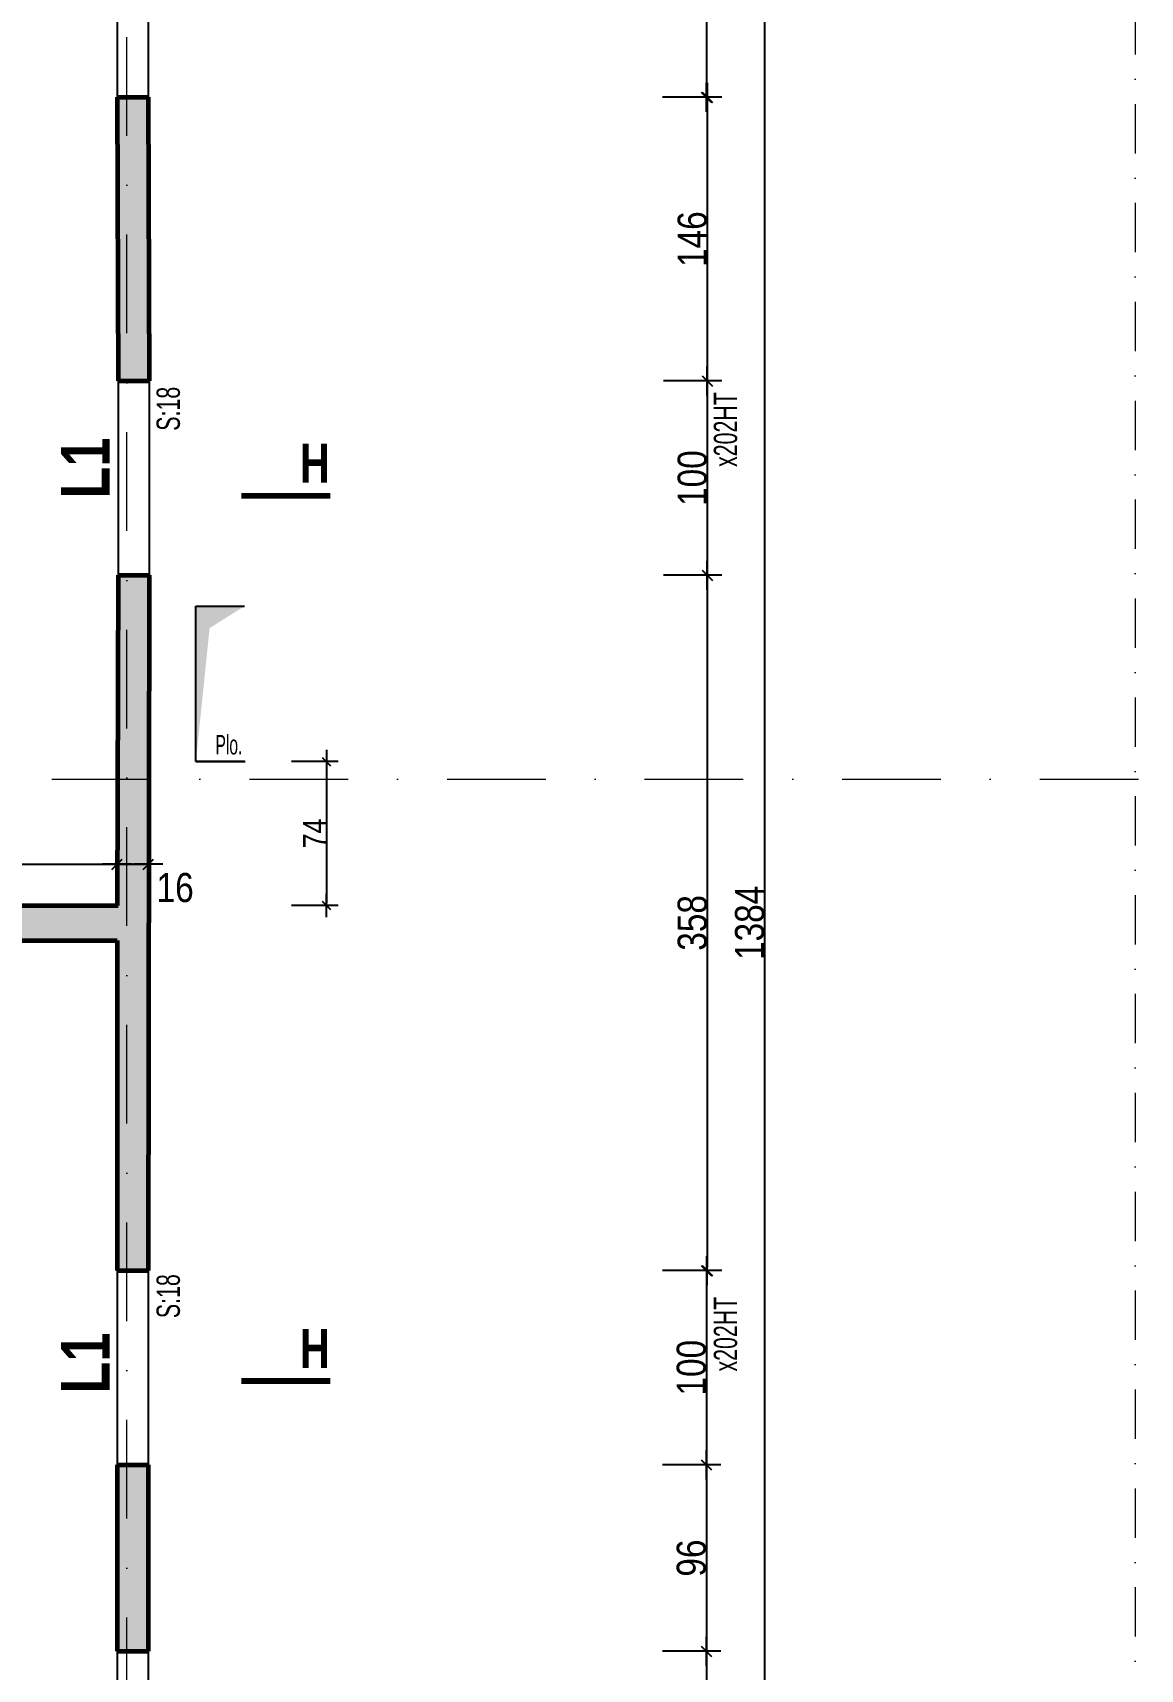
# Model space of a CAD drawing. Header units: millimetres. Extents: x 0 to 26138, y -32652 to 0.
# Drawn here: x 22290 to 22860, y -30326 to -29484 of the extents above; entities that cross this region are included whole.
import ezdxf
from ezdxf.enums import TextEntityAlignment as Align

# ---------------------------------------------------------------- set-up
doc = ezdxf.new("R2010")
doc.units = ezdxf.units.MM
doc.linetypes.add('CACHEX2', pattern=[19.05, 12.7, -6.35])
doc.linetypes.add('TIRETPTX2', pattern=[50.8, 25.4, -12.7, 0, -12.7])
for name, color, linetype in [('01_cote_gen', 4, 'Continuous'), ('01_linteaux', 2, 'Continuous'), ('01_murs_sup', 2, 'CACHEX2'), ('01_poch_murs', 253, 'Continuous'), ('01_resv', 32, 'Continuous'), ('01_texte', 230, 'Continuous'), ('AA_COTES', 2, 'Continuous')]:
    doc.layers.add(name, color=color, linetype=linetype)
doc.layers.add('01_murs_coup', color=5, linetype='Continuous', lineweight=60)
doc.layers.add('01_tram_axes', color=2, linetype='TIRETPTX2', lineweight=9)
doc.styles.add('ARIAL NA', font='ARIALN.TTF')
doc.styles.add('impact', font='impact.ttf')
doc.styles.add('STYLE2', font='ARIALN.TTF')
doc.dimstyles.new('JB50', dxfattribs={"dimscale": 0.1, "dimtxt": 150, "dimasz": 15, "dimexe": 0.1, "dimexo": 0.1, "dimgap": 0.09, "dimtad": 1, "dimdec": 1, "dimdsep": 46, "dimtxsty": 'STYLE2', "dimblk1": 'BOND_G', "dimblk2": 'BOND_D', "dimsah": 1, "dimcen": 1.5, "dimdle": 0.01, "dimse1": 1, "dimse2": 1, "dimclrd": 4, "dimclre": 2, "dimclrt": 6, "dimazin": 2, "dimtfac": 2.333333, "dimtdec": 1, "dimtix": 1, "dimtmove": 2, "dimatfit": 3, "dimldrblk": 'BOND_G', "dimfxl": 1, "dimtolj": 1, "dimtzin": 0, "dimarcsym": 0})
doc.dimstyles.new('JB50res', dxfattribs={"dimscale": 0.1, "dimtxt": 120, "dimasz": 12, "dimexe": 0.1, "dimexo": 0.1, "dimgap": 0.09, "dimtad": 1, "dimdec": 1, "dimdsep": 46, "dimtxsty": 'STYLE2', "dimblk1": 'BOND_G', "dimblk2": 'BOND_D', "dimsah": 1, "dimcen": 1.5, "dimdle": 0.01, "dimse1": 1, "dimse2": 1, "dimclrd": 4, "dimclre": 2, "dimclrt": 6, "dimazin": 2, "dimtfac": 2.333333, "dimtdec": 1, "dimtix": 1, "dimtmove": 2, "dimatfit": 3, "dimldrblk": 'BOND_G', "dimfxl": 1, "dimtolj": 1, "dimtzin": 0, "dimarcsym": 0})

# ---------------------------------------------------------------- blocks, each defined once
blk = doc.blocks.new('BOND_G')
at = {"layer": 'AA_COTES', "color": 0}
for p, q in [((0, -5), (0, 15)), ((5, 0), (-5, 0)), ((1.77, 1.77), (-1.77, -1.77))]:
    blk.add_line(p, q, dxfattribs=at)
blk = doc.blocks.new('BOND_D')
at = {"layer": 'AA_COTES', "color": 0}
for p, q in [((5, 0), (-5, 0)), ((-1.77, -1.77), (1.77, 1.77)), ((0, 5), (0, -15))]:
    blk.add_line(p, q, dxfattribs=at)
blk = doc.blocks.new('*D2346')
at = {"layer": '01_linteaux', "color": 4, "lineweight": -2, "ltscale": 0.1, "transparency": 16777216}
blk.add_line((22666.52, -29251.73), (22666.52, -30632.73), dxfattribs=at)
at = {"layer": 'Defpoints', "color": 0, "ltscale": 0.1, "transparency": 16777216}
for p in [(22649.01, -29250.23), (22398.44, -30634.23), (22666.52, -30634.23)]:
    blk.add_point(p, dxfattribs=at)
at = {"layer": '01_linteaux', "color": 4, "lineweight": -2, "ltscale": 0.1, "transparency": 16777216, "xscale": 1.5, "yscale": 1.5, "zscale": 1.5}
for name, p, rotation in [('BOND_G', (22666.52, -29250.23), 90), ('BOND_D', (22666.52, -30634.23), 270)]:
    blk.add_blockref(name, p, dxfattribs=dict(at, rotation=rotation))
at = {"layer": '01_linteaux', "color": 6, "ltscale": 0.1, "transparency": 16777216, "insert": (22658.85, -29942.23), "char_height": 15, "attachment_point": 5, "rotation": 90, "style": 'STYLE2'}
blk.add_mtext('\\A1;1384', dxfattribs=at)
blk = doc.blocks.new('*D2348')
at = {"layer": '01_linteaux', "color": 4, "lineweight": -2, "ltscale": 0.1, "transparency": 16777216}
blk.add_line((22636.52, -29318.73), (22636.52, -29515.73), dxfattribs=at)
at = {"layer": 'Defpoints', "color": 0, "ltscale": 0.1, "transparency": 16777216}
for p in [(22349.22, -29317.23), (22349.22, -29517.23), (22636.52, -29517.23)]:
    blk.add_point(p, dxfattribs=at)
at = {"layer": '01_linteaux', "color": 4, "lineweight": -2, "ltscale": 0.1, "transparency": 16777216, "xscale": 1.5, "yscale": 1.5, "zscale": 1.5}
for name, p, rotation in [('BOND_G', (22636.52, -29317.23), 90), ('BOND_D', (22636.52, -29517.23), 270)]:
    blk.add_blockref(name, p, dxfattribs=dict(at, rotation=rotation))
at = {"layer": '01_linteaux', "color": 6, "ltscale": 0.1, "transparency": 16777216, "insert": (22628.85, -29417.23), "char_height": 15, "attachment_point": 5, "rotation": 90, "style": 'STYLE2'}
blk.add_mtext('\\A1;200', dxfattribs=at)
blk = doc.blocks.new('*D2349')
at = {"layer": '01_linteaux', "color": 4, "lineweight": -2, "ltscale": 0.1, "transparency": 16777216}
blk.add_line((22637.01, -29518.73), (22637.01, -29661.77), dxfattribs=at)
at = {"layer": 'Defpoints', "color": 0, "ltscale": 0.1, "transparency": 16777216}
for p in [(22349.22, -29517.23), (22349.71, -29663.27), (22637.01, -29663.27)]:
    blk.add_point(p, dxfattribs=at)
at = {"layer": '01_linteaux', "color": 4, "lineweight": -2, "ltscale": 0.1, "transparency": 16777216, "xscale": 1.5, "yscale": 1.5, "zscale": 1.5}
for name, p, rotation in [('BOND_G', (22637.01, -29517.23), 90), ('BOND_D', (22637.01, -29663.27), 270)]:
    blk.add_blockref(name, p, dxfattribs=dict(at, rotation=rotation))
at = {"layer": '01_linteaux', "color": 6, "ltscale": 0.1, "transparency": 16777216, "insert": (22629.34, -29590.25), "char_height": 15, "attachment_point": 5, "rotation": 90, "style": 'STYLE2'}
blk.add_mtext('\\A1;146', dxfattribs=at)
blk = doc.blocks.new('*D2350')
at = {"layer": '01_linteaux', "color": 4, "lineweight": -2, "ltscale": 0.1, "transparency": 16777216}
blk.add_line((22637.01, -29664.77), (22637.01, -29761.77), dxfattribs=at)
at = {"layer": 'Defpoints', "color": 0, "ltscale": 0.1, "transparency": 16777216}
for p in [(22349.71, -29663.27), (22349.71, -29763.27), (22637.01, -29763.27)]:
    blk.add_point(p, dxfattribs=at)
at = {"layer": '01_linteaux', "color": 4, "lineweight": -2, "ltscale": 0.1, "transparency": 16777216, "xscale": 1.5, "yscale": 1.5, "zscale": 1.5}
for name, p, rotation in [('BOND_G', (22637.01, -29663.27), 90), ('BOND_D', (22637.01, -29763.27), 270)]:
    blk.add_blockref(name, p, dxfattribs=dict(at, rotation=rotation))
at = {"layer": '01_linteaux', "color": 6, "ltscale": 0.1, "transparency": 16777216, "insert": (22629.34, -29713.27), "char_height": 15, "attachment_point": 5, "rotation": 90, "style": 'STYLE2'}
blk.add_mtext('\\A1;100', dxfattribs=at)
blk = doc.blocks.new('*D2351')
at = {"layer": '01_linteaux', "color": 4, "lineweight": -2, "ltscale": 0.1, "transparency": 16777216}
blk.add_line((22637.01, -29764.77), (22637.01, -30119.73), dxfattribs=at)
at = {"layer": 'Defpoints', "color": 0, "ltscale": 0.1, "transparency": 16777216}
for p in [(22349.71, -29763.27), (22349.22, -30121.23), (22637.01, -30121.23)]:
    blk.add_point(p, dxfattribs=at)
at = {"layer": '01_linteaux', "color": 4, "lineweight": -2, "ltscale": 0.1, "transparency": 16777216, "xscale": 1.5, "yscale": 1.5, "zscale": 1.5}
for name, p, rotation in [('BOND_G', (22637.01, -29763.27), 90), ('BOND_D', (22637.01, -30121.23), 270)]:
    blk.add_blockref(name, p, dxfattribs=dict(at, rotation=rotation))
at = {"layer": '01_linteaux', "color": 6, "ltscale": 0.1, "transparency": 16777216, "insert": (22629.34, -29942.25), "char_height": 15, "attachment_point": 5, "rotation": 90, "style": 'STYLE2'}
blk.add_mtext('\\A1;358', dxfattribs=at)
blk = doc.blocks.new('*D2352')
at = {"layer": '01_linteaux', "color": 4, "lineweight": -2, "ltscale": 0.1, "transparency": 16777216}
blk.add_line((22636.52, -30122.73), (22636.52, -30219.73), dxfattribs=at)
at = {"layer": 'Defpoints', "color": 0, "ltscale": 0.1, "transparency": 16777216}
for p in [(22349.22, -30121.23), (22349.22, -30221.23), (22636.52, -30221.23)]:
    blk.add_point(p, dxfattribs=at)
at = {"layer": '01_linteaux', "color": 4, "lineweight": -2, "ltscale": 0.1, "transparency": 16777216, "xscale": 1.5, "yscale": 1.5, "zscale": 1.5}
for name, p, rotation in [('BOND_G', (22636.52, -30121.23), 90), ('BOND_D', (22636.52, -30221.23), 270)]:
    blk.add_blockref(name, p, dxfattribs=dict(at, rotation=rotation))
at = {"layer": '01_linteaux', "color": 6, "ltscale": 0.1, "transparency": 16777216, "insert": (22628.85, -30171.23), "char_height": 15, "attachment_point": 5, "rotation": 90, "style": 'STYLE2'}
blk.add_mtext('\\A1;100', dxfattribs=at)
blk = doc.blocks.new('*D2353')
at = {"layer": '01_linteaux', "color": 4, "lineweight": -2, "ltscale": 0.1, "transparency": 16777216}
blk.add_line((22636.52, -30222.73), (22636.52, -30315.73), dxfattribs=at)
at = {"layer": 'Defpoints', "color": 0, "ltscale": 0.1, "transparency": 16777216}
for p in [(22349.22, -30221.23), (22349.22, -30317.23), (22636.52, -30317.23)]:
    blk.add_point(p, dxfattribs=at)
at = {"layer": '01_linteaux', "color": 4, "lineweight": -2, "ltscale": 0.1, "transparency": 16777216, "xscale": 1.5, "yscale": 1.5, "zscale": 1.5}
for name, p, rotation in [('BOND_G', (22636.52, -30221.23), 90), ('BOND_D', (22636.52, -30317.23), 270)]:
    blk.add_blockref(name, p, dxfattribs=dict(at, rotation=rotation))
at = {"layer": '01_linteaux', "color": 6, "ltscale": 0.1, "transparency": 16777216, "insert": (22628.85, -30269.23), "char_height": 15, "attachment_point": 5, "rotation": 90, "style": 'STYLE2'}
blk.add_mtext('\\A1;96', dxfattribs=at)
blk = doc.blocks.new('*D2354')
at = {"layer": '01_linteaux', "color": 4, "lineweight": -2, "ltscale": 0.1, "transparency": 16777216}
blk.add_line((22636.52, -30318.73), (22636.52, -30515.73), dxfattribs=at)
at = {"layer": 'Defpoints', "color": 0, "ltscale": 0.1, "transparency": 16777216}
for p in [(22349.22, -30317.23), (22349.22, -30517.23), (22636.52, -30517.23)]:
    blk.add_point(p, dxfattribs=at)
at = {"layer": '01_linteaux', "color": 4, "lineweight": -2, "ltscale": 0.1, "transparency": 16777216, "xscale": 1.5, "yscale": 1.5, "zscale": 1.5}
for name, p, rotation in [('BOND_G', (22636.52, -30317.23), 90), ('BOND_D', (22636.52, -30517.23), 270)]:
    blk.add_blockref(name, p, dxfattribs=dict(at, rotation=rotation))
at = {"layer": '01_linteaux', "color": 6, "ltscale": 0.1, "transparency": 16777216, "insert": (22628.85, -30417.23), "char_height": 15, "attachment_point": 5, "rotation": 90, "style": 'STYLE2'}
blk.add_mtext('\\A1;200', dxfattribs=at)
blk = doc.blocks.new('*D3199')
at = {"layer": '01_cote_gen', "color": 4, "lineweight": -2, "ltscale": 0.1, "transparency": 16777216}
blk.add_line((21908.72, -29912.04), (22331.72, -29912.04), dxfattribs=at)
at = {"layer": 'Defpoints', "color": 0, "ltscale": 0.1, "transparency": 16777216}
for p in [(21907.22, -29887.79), (22333.22, -29887.79), (22333.22, -29912.04)]:
    blk.add_point(p, dxfattribs=at)
at = {"layer": '01_cote_gen', "color": 4, "lineweight": -2, "ltscale": 0.1, "transparency": 16777216, "xscale": 1.5, "yscale": 1.5, "zscale": 1.5, "rotation": 180}
blk.add_blockref('BOND_G', (21907.22, -29912.04), dxfattribs=at)
at = {"layer": '01_cote_gen', "color": 4, "lineweight": -2, "ltscale": 0.1, "transparency": 16777216, "xscale": 1.5, "yscale": 1.5, "zscale": 1.5}
blk.add_blockref('BOND_D', (22333.22, -29912.04), dxfattribs=at)
at = {"layer": '01_cote_gen', "color": 6, "ltscale": 0.1, "transparency": 16777216, "insert": (22120.22, -29904.38), "char_height": 15, "attachment_point": 5, "style": 'STYLE2'}
blk.add_mtext('\\A1;426', dxfattribs=at)
blk = doc.blocks.new('*D3200')
at = {"layer": '01_cote_gen', "color": 4, "lineweight": -2, "ltscale": 0.1, "transparency": 16777216}
blk.add_line((22334.72, -29912.04), (22347.72, -29912.04), dxfattribs=at)
at = {"layer": 'Defpoints', "color": 0, "ltscale": 0.1, "transparency": 16777216}
for p in [(22333.22, -29894.17), (22349.22, -29894.17), (22349.22, -29912.04)]:
    blk.add_point(p, dxfattribs=at)
at = {"layer": '01_cote_gen', "color": 4, "lineweight": -2, "ltscale": 0.1, "transparency": 16777216, "xscale": 1.5, "yscale": 1.5, "zscale": 1.5, "rotation": 180}
blk.add_blockref('BOND_G', (22333.22, -29912.04), dxfattribs=at)
at = {"layer": '01_cote_gen', "color": 4, "lineweight": -2, "ltscale": 0.1, "transparency": 16777216, "xscale": 1.5, "yscale": 1.5, "zscale": 1.5}
blk.add_blockref('BOND_D', (22349.22, -29912.04), dxfattribs=at)
at = {"layer": '01_cote_gen', "color": 6, "ltscale": 0.1, "transparency": 16777216, "insert": (22363.1, -29924.13), "char_height": 15, "attachment_point": 5, "style": 'STYLE2'}
blk.add_mtext('\\A1;16', dxfattribs=at)
blk = doc.blocks.new('*D3490')
at = {"layer": '01_resv', "color": 4, "lineweight": -2, "ltscale": 0.1, "transparency": 16777216}
blk.add_line((20370.68, -29549.02), (20370.68, -29526.41), dxfattribs=at)
at = {"layer": 'Defpoints', "color": 0, "ltscale": 0.1, "transparency": 16777216}
for p in [(20370.68, -29525.21), (20474.25, -29525.21), (22387.03, -29550.22)]:
    blk.add_point(p, dxfattribs=at)
at = {"layer": '01_resv', "color": 4, "lineweight": -2, "ltscale": 0.1, "transparency": 16777216, "xscale": 1.2, "yscale": 1.2, "zscale": 1.2}
for name, p, rotation in [('BOND_D', (20370.68, -29525.21), 90), ('BOND_G', (20370.68, -29550.22), 270)]:
    blk.add_blockref(name, p, dxfattribs=dict(at, rotation=rotation))
at = {"layer": '01_resv', "color": 6, "ltscale": 0.1, "transparency": 16777216, "insert": (20364.55, -29537.71), "char_height": 12, "attachment_point": 5, "rotation": 90, "style": 'STYLE2'}
blk.add_mtext('\\A1;25', dxfattribs=at)
blk = doc.blocks.new('*D3511')
at = {"layer": '01_resv', "color": 4, "lineweight": -2, "ltscale": 0.1, "transparency": 16777216}
blk.add_line((22440.91, -29860.41), (22440.91, -29932.03), dxfattribs=at)
at = {"layer": 'Defpoints', "color": 0, "ltscale": 0.1, "transparency": 16777216}
for p in [(22398.75, -29859.21), (22319.15, -29933.23), (22440.91, -29933.23)]:
    blk.add_point(p, dxfattribs=at)
at = {"layer": '01_resv', "color": 4, "lineweight": -2, "ltscale": 0.1, "transparency": 16777216, "xscale": 1.2, "yscale": 1.2, "zscale": 1.2}
for name, p, rotation in [('BOND_G', (22440.91, -29859.21), 90), ('BOND_D', (22440.91, -29933.23), 270)]:
    blk.add_blockref(name, p, dxfattribs=dict(at, rotation=rotation))
at = {"layer": '01_resv', "color": 6, "ltscale": 0.1, "transparency": 16777216, "insert": (22434.9, -29896.22), "char_height": 12, "attachment_point": 5, "rotation": 90, "style": 'STYLE2'}
blk.add_mtext('\\A1;74', dxfattribs=at)

msp = doc.modelspace()

# ---------------------------------------------------------------- hatches: boundary and pattern name
at = {"layer": '01_murs_sup', "ltscale": 0.1}
h = msp.add_hatch(dxfattribs=at)
h.set_pattern_fill('DASH', color=256, scale=2.5, angle=135)
h.set_pattern_definition([(135, (-7388.852, 4701.774), (-11.2253202, 9e-16), [7.9375, -7.9375])])
h.paths.add_polyline_path([(21536.22, -29250.23), (21310.22, -29250.23), (21310.22, -29877.23), (21562.22, -29877.23), (21562.22, -29859.23), (21326.22, -29859.23), (21326.22, -29266.23), (21536.22, -29266.23)])
h.paths.add_polyline_path([(21794.22, -29250.23), (21636.22, -29250.23), (21636.22, -29266.23), (21794.22, -29266.23)])
h.paths.add_polyline_path([(22112.22, -29250.23), (21894.22, -29250.23), (21894.22, -29266.23), (22112.22, -29266.23)])
h.paths.add_polyline_path([(22349.22, -29250.23), (22212.22, -29250.23), (22212.22, -29266.23), (22333.22, -29266.23), (22333.22, -29317.23), (22349.22, -29317.23)])
h.paths.add_polyline_path([(22349.22, -29517.23), (22333.22, -29517.23), (22333.71, -29663.27), (22349.71, -29663.27)])
h.paths.add_polyline_path([(22349.71, -29763.27), (22333.71, -29763.27), (22333.22, -29933.23), (21907.22, -29933.23), (21907.22, -29868.23), (21887.22, -29868.23), (21887.22, -29933.23), (21721.22, -29933.23), (21721.22, -29859.23), (21664.22, -29859.23), (21664.22, -29877.23), (21703.22, -29877.23), (21703.22, -30007.23), (21664.22, -30007.23), (21664.22, -30025.23), (21721.22, -30025.23), (21721.22, -29951.23), (21887.22, -29951.23), (21887.22, -30016.23), (21907.22, -30016.23), (21907.22, -29951.23), (22333.22, -29951.23), (22333.22, -30121.23), (22349.22, -30121.23)])
h.paths.add_polyline_path([(22349.22, -30221.23), (22333.22, -30221.23), (22333.22, -30317.23), (22349.22, -30317.23)])
h.paths.add_polyline_path([(22349.22, -30541.86), (22333.22, -30541.86), (22333.22, -30618.23), (22206.22, -30618.23), (22206.22, -30634.23), (22349.22, -30634.23)])
h.paths.add_polyline_path([(22006.22, -30618.23), (21671.22, -30618.23), (21671.22, -30634.23), (22006.22, -30634.23)])
h.paths.add_polyline_path([(21571.22, -30618.23), (21326.22, -30618.23), (21326.22, -30025.23), (21562.22, -30025.23), (21562.22, -30007.23), (21310.22, -30007.23), (21310.22, -30634.23), (21571.22, -30634.23)])
h.paths.add_polyline_path([(21308.22, -30022.21), (21069.22, -30022.21), (21069.22, -30040.21), (21292.22, -30040.21), (21292.22, -30380.21), (20952.22, -30380.21), (20952.22, -30040.21), (20967.22, -30040.21), (20967.22, -30022.21), (20869.22, -30022.21), (20869.22, -30040.21), (20932.22, -30040.21), (20932.22, -30203.21), (20707.22, -30203.21), (20707.22, -30040.21), (20767.22, -30040.21), (20767.22, -30022.21), (20687.22, -30022.21), (20687.22, -30443.21), (20913.18, -30443.21), (20913.18, -30608.21), (20688.22, -30608.21), (20688.22, -30792.21), (20706.22, -30792.21), (20706.22, -30628.21), (20933.18, -30628.21), (20933.18, -30400.22), (21292.22, -30400.21), (21292.22, -30673.23), (21308.22, -30673.23)])
h.paths.add_polyline_path([(20913.18, -30423.21), (20707.22, -30423.21), (20707.22, -30333.21), (20932.22, -30333.21), (20932.22, -30380.21), (20913.18, -30380.21)], flags=16)
h.paths.add_polyline_path([(20932.22, -30313.21), (20707.22, -30313.21), (20707.22, -30223.21), (20932.22, -30223.21)], flags=16)
h.paths.add_polyline_path([(21308.22, -30773.23), (21292.22, -30773.23), (21292.22, -31017.23), (21308.22, -31017.23)])
h.paths.add_polyline_path([(21308.22, -31117.23), (21292.22, -31117.23), (21292.22, -31317.23), (21308.22, -31317.23)])
h.paths.add_polyline_path([(21308.22, -31417.23), (21292.22, -31417.23), (21292.22, -31663.23), (21262.22, -31663.23), (21262.22, -31679.23), (21308.22, -31679.23)])
at = {"layer": '01_poch_murs', "ltscale": 0.1}
h = msp.add_hatch(color=256, dxfattribs=at)
h.dxf.hatch_style = 1
h.paths.add_polyline_path([(20558.22, -29552.29), (20540.22, -29552.29), (20540.22, -29250.23), (20437.22, -29250.23), (20437.22, -29266.23), (20540.22, -29266.23), (20540.22, -29911.24), (20558.22, -29911.24), (20558.22, -29877.24), (20934.22, -29877.24), (20934.22, -29859.21), (20558.22, -29859.23), (20558.22, -29266.23), (20637.22, -29266.23), (20637.22, -29250.23), (20558.22, -29250.23)])
h.paths.add_polyline_path([(20337.22, -29250.23), (20237.22, -29250.23), (20237.22, -29266.23), (20337.22, -29266.23)])
h.paths.add_polyline_path([(20037.22, -29250.23), (19924.22, -29250.23), (19924.22, -29722.23), (19940.22, -29722.23), (19940.22, -29266.23), (20037.22, -29266.23)])
h.paths.add_polyline_path([(21308.22, -29552.29), (21292.22, -29552.29), (21292.22, -29250.23), (21137.22, -29250.23), (21137.22, -29266.23), (21292.22, -29266.23), (21292.22, -29859.23), (21036.22, -29859.23), (21036.22, -29877.23), (21308.22, -29877.21)])
h.paths.add_polyline_path([(21037.22, -29250.23), (20837.22, -29250.23), (20837.22, -29266.23), (21037.22, -29266.23)])
h.paths.add_polyline_path([(20967.22, -30022.21), (20869.22, -30022.21), (20869.22, -30040.21), (20932.22, -30040.21), (20932.22, -30203.21), (20707.22, -30203.21), (20707.22, -30040.21), (20767.22, -30040.21), (20767.22, -30022.21), (20687.22, -30022.21), (20687.22, -30443.21), (20913.18, -30443.21), (20913.18, -30608.21), (20688.22, -30608.21), (20688.22, -30792.21), (20706.22, -30792.21), (20706.22, -30628.21), (20933.18, -30628.21), (20933.18, -30400.22), (21292.22, -30400.21), (21292.22, -30673.23), (21308.22, -30673.23), (21308.22, -30022.21), (21069.22, -30022.21), (21069.22, -30040.21), (21292.22, -30040.21), (21292.22, -30380.21), (20952.22, -30380.21), (20952.22, -30040.21), (20967.22, -30040.21)])
h.paths.add_polyline_path([(20932.22, -30223.21), (20932.22, -30313.21), (20707.22, -30313.21), (20707.22, -30223.21)], flags=16)
h.paths.add_polyline_path([(20932.22, -30333.21), (20932.22, -30380.21), (20913.18, -30380.21), (20913.18, -30423.21), (20707.22, -30423.21), (20707.22, -30333.21)], flags=16)
h.paths.add_polyline_path([(20558.22, -30013.24), (20540.22, -30013.24), (20540.22, -30077.23), (19940.22, -30077.23), (19940.22, -29822.23), (19924.22, -29822.23), (19924.22, -30222.23), (19940.22, -30222.23), (19940.22, -30095.23), (20540.22, -30095.23), (20540.22, -30501.22), (20558.22, -30501.22)])
h.paths.add_polyline_path([(20558.22, -30603.22), (20540.22, -30603.22), (20540.25, -30889.23), (19940.25, -30889.23), (19940.22, -30827.23), (19924.22, -30827.23), (19924.22, -31118.23), (19940.22, -31118.23), (19940.25, -30907.23), (20540.25, -30907.23), (20540.22, -31112.23), (20581.22, -31112.23), (20581.22, -31094.23), (20558.22, -31094.23)])
h.paths.add_polyline_path([(20706.22, -30894.21), (20688.22, -30894.21), (20688.22, -31094.23), (20683.22, -31094.23), (20683.22, -31112.23), (20688.22, -31112.23), (20688.22, -31503.22), (20457.22, -31503.22), (20457.22, -31521.22), (20688.22, -31521.22), (20688.22, -31679.23), (20928.22, -31679.23), (20928.22, -31943.23), (20673.22, -31943.23), (20673.22, -31943.23), (21006.22, -31943.23), (21006.22, -31943.23), (20944.22, -31943.23), (20944.22, -31679.23), (20962.22, -31679.23), (20962.22, -31663.23), (20706.22, -31663.23)])
h.paths.add_polyline_path([(21308.22, -30773.23), (21292.22, -30773.23), (21292.22, -31017.23), (21308.22, -31017.23)])
h.paths.add_polyline_path([(21571.22, -30618.23), (21326.22, -30618.23), (21326.22, -30025.23), (21562.22, -30025.23), (21562.22, -30007.23), (21310.22, -30007.23), (21310.22, -30634.23), (21571.22, -30634.23)])
h.paths.add_polyline_path([(21770.22, -30618.23), (21671.22, -30618.23), (21671.22, -30634.23), (21770.22, -30634.23)])
h.paths.add_polyline_path([(22106.22, -30618.23), (21870.22, -30618.23), (21870.22, -30634.23), (22106.22, -30634.23)])
h.paths.add_polyline_path([(22349.22, -30541.86), (22333.22, -30541.86), (22333.22, -30618.23), (22206.22, -30618.23), (22206.22, -30634.23), (22349.22, -30634.23)])
h.paths.add_polyline_path([(22349.22, -30517.23), (22333.22, -30517.23), (22333.22, -30541.86), (22349.22, -30541.86)])
h.paths.add_polyline_path([(22349.22, -30221.23), (22333.22, -30221.23), (22333.22, -30317.23), (22349.22, -30317.23)])
h.paths.add_polyline_path([(22349.71, -29763.27), (22333.71, -29763.27), (22333.22, -29933.23), (21907.22, -29933.23), (21907.22, -29868.23), (21887.22, -29868.23), (21887.22, -29933.23), (21721.22, -29933.23), (21721.22, -29859.23), (21664.22, -29859.23), (21664.22, -29877.23), (21703.22, -29877.23), (21703.22, -30007.23), (21664.22, -30007.23), (21664.22, -30025.23), (21721.22, -30025.23), (21721.22, -29951.23), (21887.22, -29951.23), (21887.22, -30016.23), (21907.22, -30016.23), (21907.22, -29951.23), (22333.22, -29951.23), (22333.22, -30121.23), (22349.22, -30121.23)])
h.paths.add_polyline_path([(22349.22, -29517.23), (22333.22, -29517.23), (22333.71, -29663.27), (22349.71, -29663.27)])
h.paths.add_polyline_path([(22349.22, -29250.23), (22212.22, -29250.23), (22212.22, -29266.23), (22333.22, -29266.23), (22333.22, -29317.23), (22349.22, -29317.23)])
h.paths.add_polyline_path([(21536.22, -29250.23), (21310.22, -29250.23), (21310.22, -29877.23), (21562.22, -29877.23), (21562.22, -29859.23), (21326.22, -29859.23), (21326.22, -29266.23), (21536.22, -29266.23)])
h.paths.add_polyline_path([(21794.22, -29250.23), (21636.22, -29250.23), (21636.22, -29266.23), (21794.22, -29266.23)])
h.paths.add_polyline_path([(22112.22, -29250.23), (21894.22, -29250.23), (21894.22, -29266.23), (22112.22, -29266.23)])

# ---------------------------------------------------------------- linework, layer by layer
at = {"layer": '01_linteaux', "ltscale": 0.1}
for p, q in [((22333.22, -29317.23), (22333.22, -29517.23)), ((22349.22, -29317.23), (22349.22, -29517.23)), ((22333.71, -29663.27), (22333.71, -29763.27)), ((22349.71, -29663.27), (22349.71, -29763.27)), ((22333.22, -30121.23), (22333.22, -30221.23)), ((22349.22, -30121.23), (22349.22, -30221.23)), ((22333.22, -30317.23), (22333.22, -30517.23)), ((22349.22, -30317.23), (22349.22, -30517.23))]:
    msp.add_line(p, q, dxfattribs=at)
at = {"layer": '01_murs_coup'}
for p, q in [((22333.22, -29517.23), (22349.22, -29517.23)), ((22333.22, -29517.23), (22333.71, -29663.27)), ((22349.22, -29517.23), (22349.71, -29663.27)), ((22333.71, -29663.27), (22349.71, -29663.27)), ((22333.71, -29763.27), (22333.22, -29933.23)), ((22333.71, -29763.27), (22349.71, -29763.27)), ((22349.71, -29763.27), (22349.22, -30121.23)), ((21907.22, -29933.23), (22333.22, -29933.23)), ((21907.22, -29951.23), (22333.22, -29951.23)), ((22333.22, -29951.23), (22333.22, -30121.23)), ((22333.22, -30121.23), (22349.22, -30121.23)), ((22333.22, -30221.23), (22349.22, -30221.23)), ((22333.22, -30221.23), (22333.22, -30317.23)), ((22349.22, -30221.23), (22349.22, -30317.23)), ((22333.22, -30317.23), (22349.22, -30317.23))]:
    msp.add_line(p, q, dxfattribs=at)
at = {"layer": '01_murs_sup', "ltscale": 2}
for p, q in [((22333.22, -29517.23), (22333.71, -29663.27)), ((22333.22, -29517.23), (22349.22, -29517.23)), ((22349.22, -29517.23), (22349.71, -29663.27)), ((22333.71, -29663.27), (22349.71, -29663.27)), ((22333.71, -29763.27), (22333.22, -29933.23)), ((22333.71, -29763.27), (22349.71, -29763.27)), ((22349.71, -29763.27), (22349.22, -30121.23)), ((21907.22, -29933.23), (22333.22, -29933.23)), ((21907.22, -29951.23), (22333.22, -29951.23)), ((22333.22, -29951.23), (22333.22, -30121.23)), ((22333.22, -30121.23), (22349.22, -30121.23)), ((22333.22, -30221.23), (22333.22, -30317.23)), ((22333.22, -30221.23), (22349.22, -30221.23)), ((22349.22, -30221.23), (22349.22, -30317.23)), ((22333.22, -30317.23), (22349.22, -30317.23))]:
    msp.add_line(p, q, dxfattribs=at)
at = {"layer": '01_resv', "ltscale": 0.1}
for p, q in [((22373.75, -29859.21), (22373.75, -29779.21)), ((22373.75, -29779.21), (22398.75, -29779.21)), ((22398.75, -29859.21), (22373.75, -29859.23)), ((22373.75, -29859.23), (22399.06, -29859.21))]:
    msp.add_line(p, q, dxfattribs=at)
for points in [[(22373.75, -29859.23), (22373.75, -29779.21), (22380.82, -29790.47)], [(22373.75, -29779.21), (22398.75, -29779.21), (22380.83, -29790.47)]]:
    msp.add_solid(points, dxfattribs=at)
at = {"layer": '01_texte', "const_width": 3}
for points in [[(22397.09, -29722.36), (22442.89, -29722.36)], [(22397.09, -30178.11), (22442.89, -30178.11)]]:
    msp.add_lwpolyline(points, dxfattribs=at)
at = {"layer": '01_tram_axes', "color": 253, "ltscale": 2}
for p, q in [((22338.22, -30859.13), (22338.22, -28568.65)), ((19553.74, -29868.23), (23539.03, -29868.23))]:
    msp.add_line(p, q, dxfattribs=at)
at = {"layer": '01_tram_axes'}
msp.add_line((22857.22, -29266.23), (22857.22, -30618.23), dxfattribs=at)

# ---------------------------------------------------------------- texts
at = {"layer": '01_texte', "style": 'ARIAL NA', "width": 0.8}
for s, p in [('S:18', (22365.52, -29688.88)), ('x202HT', (22652.35, -29707.53)), ('S:18', (22365.52, -30145.71)), ('x202HT', (22652.35, -30173.2))]:
    msp.add_text(s, height=12, rotation=90, dxfattribs=at).set_placement(p)
at = {"layer": '01_texte', "style": 'impact'}
for p in [(22336.88, -29708.06), (22336.88, -30168.83)]:
    msp.add_text('L1', height=25, rotation=90, dxfattribs=at).set_placement(p, align=Align.BOTTOM_CENTER)
for p in [(22435.03, -29705.58), (22435.03, -30161.34)]:
    msp.add_text('H', height=20, dxfattribs=at).set_placement(p, align=Align.MIDDLE)
at = {"layer": '01_texte', "style": 'STYLE2', "width": 0.7}
msp.add_text('Plo.', height=10, dxfattribs=at).set_placement((22383.86, -29855.54))

# ---------------------------------------------------------------- dimensions: what is measured, and where the dimension line sits
at = {"layer": '01_cote_gen', "ltscale": 0.1}
dim = msp.add_linear_dim(base=(22333.22, -29912.04), p1=(21907.22, -29887.79), p2=(22333.22, -29887.79), dimstyle='JB50', dxfattribs=at)
dim.commit()
dim.dimension.update_dxf_attribs({"geometry": '*D3199', "text_midpoint": (22120.22, -29904.38)})
dim = msp.add_linear_dim(base=(22349.22, -29912.04), p1=(22333.22, -29894.17), p2=(22349.22, -29894.17), dimstyle='JB50', dxfattribs=at)
dim.commit()
dim.dimension.update_dxf_attribs({"geometry": '*D3200', "text_midpoint": (22363.1, -29924.13), "dimtype": 160})
at = {"layer": '01_linteaux', "ltscale": 0.1}
for base, p1, p2, picture, middle in [((22666.52, -30634.23), (22649.01, -29250.23), (22398.44, -30634.23), '*D2346', (22658.85, -29942.23)), ((22636.52, -29517.23), (22349.22, -29317.23), (22349.22, -29517.23), '*D2348', (22628.85, -29417.23)), ((22637.01, -29663.27), (22349.22, -29517.23), (22349.71, -29663.27), '*D2349', (22629.34, -29590.25)), ((22637.01, -29763.27), (22349.71, -29663.27), (22349.71, -29763.27), '*D2350', (22629.34, -29713.27)), ((22637.01, -30121.23), (22349.71, -29763.27), (22349.22, -30121.23), '*D2351', (22629.34, -29942.25)), ((22636.52, -30221.23), (22349.22, -30121.23), (22349.22, -30221.23), '*D2352', (22628.85, -30171.23)), ((22636.52, -30317.23), (22349.22, -30221.23), (22349.22, -30317.23), '*D2353', (22628.85, -30269.23)), ((22636.52, -30517.23), (22349.22, -30317.23), (22349.22, -30517.23), '*D2354', (22628.85, -30417.23))]:
    dim = msp.add_linear_dim(base=base, p1=p1, p2=p2, angle=90, dimstyle='JB50', dxfattribs=at)
    dim.commit()
    dim.dimension.update_dxf_attribs({"geometry": picture, "text_midpoint": middle})
at = {"layer": '01_resv', "ltscale": 0.1}
for base, p1, p2, picture, middle in [((20370.68, -29525.21), (22387.03, -29550.22), (20474.25, -29525.21), '*D3490', (20364.55, -29537.71)), ((22440.91, -29933.23), (22398.75, -29859.21), (22319.15, -29933.23), '*D3511', (22434.9, -29896.22))]:
    dim = msp.add_linear_dim(base=base, p1=p1, p2=p2, angle=90, dimstyle='JB50res', dxfattribs=at)
    dim.commit()
    dim.dimension.update_dxf_attribs({"geometry": picture, "text_midpoint": middle})

doc.saveas('drawing.dxf')
